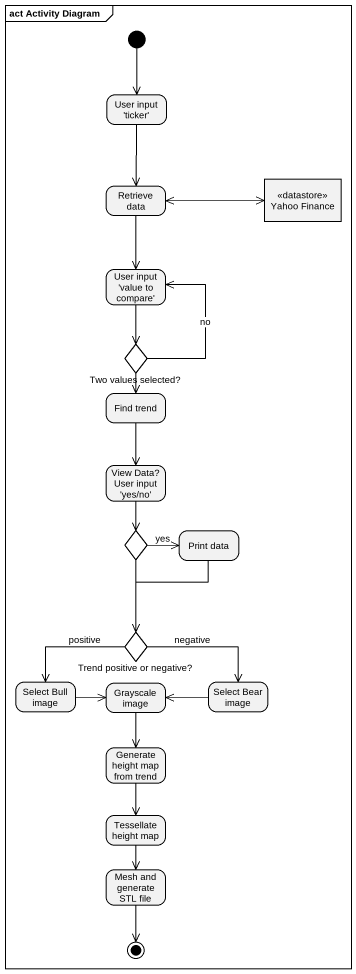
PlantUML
@startuml
mainframe act Activity Diagram
hide empty description
state "User input 'ticker'" as User_input_ticker
state "Retrieve data" as Retrieve_data
state "Yahoo Finance" as Yahoo_Finance <<datastore>>
state "User input 'value to compare'" as User_input_value_to_compare
state "Two values selected?" as Two_values_selected <<choice>>
state "Find trend" as Find_trend
state "View Data? User input 'yes/no'" as View_Data_User_input_yes_no
state choice1 <<choice>>
state "Print data" as Print_data
state "Trend positive or negative?" as Trend_positive_or_negative <<choice>>
state "Select Bull image" as Select_Bull_image
state "Grayscale image" as Grayscale_image
state "Select Bear image" as Select_Bear_image
state "Generate height map from trend" as Generate_height_map_from
state "Tessellate height map" as Tessellate_height_map
state "Mesh and generate STL file" as Mesh_and_generate_STL_file
[*] --> User_input_ticker
User_input_ticker --> Retrieve_data
Retrieve_data -right-> Yahoo_Finance
Retrieve_data --> User_input_value_to_compare
Yahoo_Finance -left-> Retrieve_data
User_input_value_to_compare --> Two_values_selected
Two_values_selected -up-> User_input_value_to_compare : no
Two_values_selected --> Find_trend
Find_trend --> View_Data_User_input_yes_no
View_Data_User_input_yes_no --> choice1
choice1 -right-> Print_data : yes
choice1 --> Trend_positive_or_negative
Print_data --> Trend_positive_or_negative
Trend_positive_or_negative -left-> Select_Bull_image : positive
Trend_positive_or_negative -right-> Select_Bear_image : negative
Select_Bull_image -right-> Grayscale_image
Grayscale_image --> Generate_height_map_from
Select_Bear_image -left-> Grayscale_image
Generate_height_map_from --> Tessellate_height_map
Tessellate_height_map --> Mesh_and_generate_STL_file
Mesh_and_generate_STL_file --> [*]
@enduml
